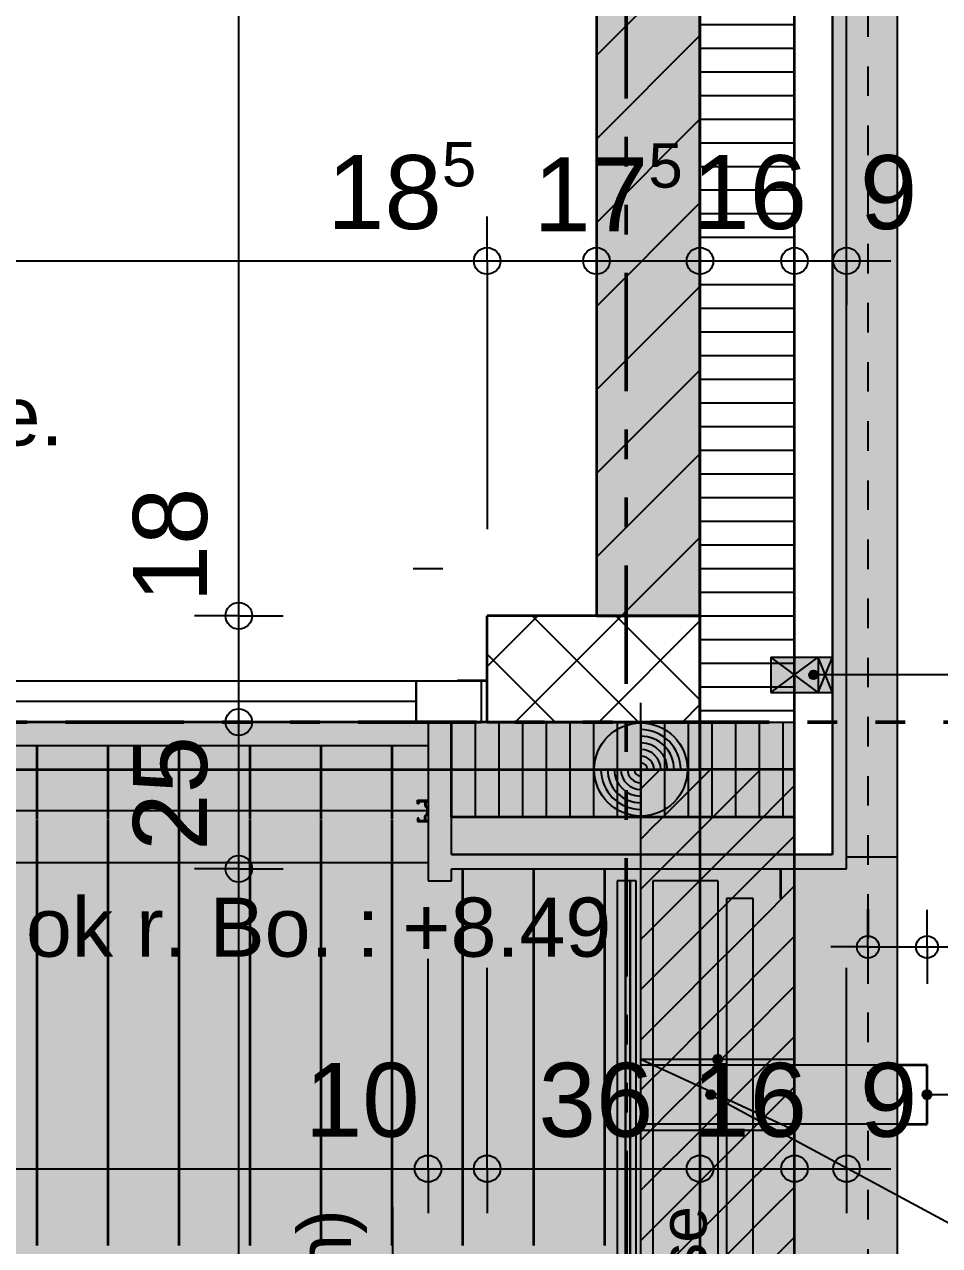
# Model space of a CAD drawing. Header units: centimetres. Extents: x 0.3 to 84.3, y 0.3 to 59.7.
# Drawn here: x 60.435 to 63.531, y 14.344 to 18.474 of the extents above; entities that cross this region are included whole.
import ezdxf

# ---------------------------------------------------------------- set-up
doc = ezdxf.new("R2010")
doc.units = ezdxf.units.CM
for name, pattern in [('AUSGEZOGEN', [0]), ('KURZGESTRICHELT', [0.25, 0.15, -0.1]), ('LINIE_17', [0.05, 0, -0.05]), ('LINIE_23', [0.79, 0.4, -0.13, 0, -0.13, 0, -0.13]), ('PHANTOM', [63.5, 31.75, -6.35, 6.35, -6.35, 6.35, -6.35]), ('PUNKT', [6.35, 0, -6.35]), ('RAND', [44.45, 12.7, -6.35, 12.7, -6.35, 0, -6.35]), ('VERDECKT', [9.525, 6.35, -3.175])]:
    doc.linetypes.add(name, pattern=pattern)
for name, color, linetype, lineweight in [('Allgemein', 7, 'AUSGEZOGEN', 35), ('Ausbau Raeume', 7, 'AUSGEZOGEN', 35), ('Aussparungszeichen', 7, 'AUSGEZOGEN', 50), ('Bauachsen grob', 7, 'RAND', 25), ('Beton Ansicht', 7, 'AUSGEZOGEN', 25), ('Beton verdeckt vorne', 7, 'KURZGESTRICHELT', 25), ('Bodenplatte', 7, 'AUSGEZOGEN', 35), ('Daemmung', 7, 'AUSGEZOGEN', 35), ('Decke', 7, 'AUSGEZOGEN', 35), ('Deckendaemmung', 7, 'AUSGEZOGEN', 25), ('Detailmasse', 7, 'AUSGEZOGEN', 25), ('Dichtung', 240, 'AUSGEZOGEN', 25), ('Entwaesserungsb._ Retentionb', 251, 'AUSGEZOGEN', 50), ('Fenster', 7, 'AUSGEZOGEN', 35), ('Fenster Spezialwand', 7, 'AUSGEZOGEN', 35), ('Fuellflaeche tragende Wände MW', 7, 'AUSGEZOGEN', 25), ('Holz Fassadenverkleidung', 7, 'AUSGEZOGEN', 35), ('Holz Unterkonstruktion', 7, 'AUSGEZOGEN', 50), ('Holzgelaender', 7, 'AUSGEZOGEN', 50), ('Konstruktion oben', 7, 'VERDECKT', 25), ('Rolladen', 7, 'AUSGEZOGEN', 25), ('Spengler', 7, 'AUSGEZOGEN', 35), ('Text Koten', 7, 'AUSGEZOGEN', 50), ('Text Werkplan Ausfuehrung', 7, 'AUSGEZOGEN', 50), ('Unterkonstruktion', 7, 'AUSGEZOGEN', 35), ('Vorhangbrett', 7, 'AUSGEZOGEN', 25), ('Wand Beton bewehrt', 7, 'AUSGEZOGEN', 35), ('Wand Mauerwerk tragend', 7, 'AUSGEZOGEN', 35), ('Werkplan- Ausfuehrungsmasse', 7, 'AUSGEZOGEN', 25)]:
    doc.layers.add(name, color=color, linetype=linetype, lineweight=lineweight)
doc.styles.add('ARIAL', font='ARIAL.TTF')

msp = doc.modelspace()

# ---------------------------------------------------------------- hatches: boundary and pattern name
at = {"layer": 'Allgemein', "linetype": 'AUSGEZOGEN', "lineweight": 25}
h = msp.add_hatch(color=32, dxfattribs=at)
h.paths.add_polyline_path([(63.168, 27.434), (63.168, 15.666), (63.216, 15.666), (63.216, 27.434)])
h.paths.add_polyline_path([(63.168, 42.154), (63.168, 38.894), (63.216, 38.894), (63.216, 42.154)])
h.paths.add_polyline_path([(63.168, 36.334), (63.168, 29.994), (63.216, 29.994), (63.216, 36.334)])
h.paths.add_polyline_path([(63.168, 47.612), (63.168, 44.714), (63.216, 44.714), (63.216, 47.612)])
msp.add_hatch(color=32, dxfattribs=at).paths.add_polyline_path([(61.88, 15.794), (61.88, 16.114), (61.8, 16.114), (61.8, 15.794), (61.8, 15.714), (61.8, 15.666), (61.8, 15.618), (61.8, 15.578), (61.88, 15.578), (61.88, 15.618), (61.88, 15.666), (61.88, 15.714)])
h = msp.add_hatch(color=32, dxfattribs=at)
h.paths.add_polyline_path([(49.56, 15.666), (47.38, 15.666), (47.38, 15.618), (49.56, 15.618)])
h.paths.add_polyline_path([(63.216, 15.618), (63.216, 15.666), (61.88, 15.666), (61.88, 15.618)])
h.paths.add_polyline_path([(56.92, 15.666), (55.85, 15.666), (55.85, 15.618), (56.92, 15.618)])
at = {"layer": 'Aussparungszeichen', "linetype": 'AUSGEZOGEN', "lineweight": 25, "true_color": 0xc7c7c7}
msp.add_hatch(color=9, dxfattribs=at).paths.add_polyline_path([(62.52, 14.974), (62.52, 14.734), (63.04, 14.734), (63.04, 14.974)])
at = {"layer": 'Bodenplatte', "linetype": 'AUSGEZOGEN', "lineweight": 25, "true_color": 0xe0ffe0}
msp.add_hatch(color=254, dxfattribs=at).paths.add_polyline_path([(31.66, 16.114), (31.66, 15.954), (62.72, 15.954), (62.72, 16.114)])
at = {"layer": 'Deckendaemmung', "linetype": 'AUSGEZOGEN', "lineweight": 25, "true_color": 0xfffddf}
msp.add_hatch(color=7, dxfattribs=at).paths.add_polyline_path([(63.04, 16.114), (47.44, 16.114), (47.44, 11.404), (49.54, 11.404), (49.54, 11.092), (55.87, 11.092), (55.87, 11.404), (56.9, 11.404), (56.9, 11.092), (63.04, 11.092)])
at = {"layer": 'Fenster Spezialwand', "linetype": 'AUSGEZOGEN', "lineweight": 25, "true_color": 0x8cffff}
msp.add_hatch(color=131, dxfattribs=at).paths.add_polyline_path([(62.468, 15.578), (62.468, 11.616), (62.484, 11.616), (62.484, 15.578)])
at = {"layer": 'Fuellflaeche tragende Wände MW', "linetype": 'AUSGEZOGEN', "lineweight": 25}
msp.add_hatch(color=254, dxfattribs=at).paths.add_polyline_path([(62.37, 16.474), (62.72, 16.474), (62.72, 27.314), (62.37, 27.314)])
at = {"layer": 'Holz Unterkonstruktion', "linetype": 'AUSGEZOGEN', "lineweight": 25}
for points in [[(62.96, 16.214), (62.96, 16.334), (63.12, 16.334), (63.12, 16.214)], [(63.12, 16.214), (63.12, 16.334), (63.168, 16.334), (63.168, 16.214)]]:
    msp.add_hatch(color=32, dxfattribs=at).paths.add_polyline_path(points, flags=16)
at = {"layer": 'Holzgelaender', "linetype": 'AUSGEZOGEN', "lineweight": 25, "true_color": 0xe3e3e3}
msp.add_hatch(color=254, dxfattribs=at).paths.add_polyline_path([(62.9, 15.518), (62.9, 11.184), (57.1, 11.184), (57.1, 11.274), (62.81, 11.274), (62.81, 15.518)], flags=16)
at = {"layer": 'Rolladen', "linetype": 'AUSGEZOGEN', "lineweight": 25, "true_color": 0xf2edfc}
msp.add_hatch(color=7, dxfattribs=at).paths.add_polyline_path([(62.78, 15.578), (62.78, 11.564), (62.56, 11.564), (62.56, 15.578)], flags=16)
at = {"layer": 'Spengler', "linetype": 'AUSGEZOGEN', "lineweight": 25, "true_color": 0xfafafa}
for points in [[(63.388, 15.658), (63.388, 27.434), (63.216, 27.434), (63.216, 15.658)], [(57, 11.044), (57, 10.696), (63.388, 10.696), (63.388, 15.658), (63.216, 15.658), (63.216, 15.618), (63.04, 15.618), (63.04, 11.044)]]:
    msp.add_hatch(color=7, dxfattribs=at).paths.add_polyline_path(points)
at = {"layer": 'Text Werkplan Ausfuehrung', "linetype": 'AUSGEZOGEN', "lineweight": 25}
for color, points in [(7, [(63.0911, 16.2665), (63.0911, 16.2815), (63.089, 16.274)]), (7, [(63.0965, 16.2611), (63.0965, 16.2869), (63.0911, 16.2815)]), (7, [(63.0965, 16.2611), (63.0911, 16.2815), (63.0911, 16.2665)]), (7, [(63.104, 16.259), (63.104, 16.289), (63.0965, 16.2869)]), (7, [(63.104, 16.259), (63.0965, 16.2869), (63.0965, 16.2611)]), (7, [(63.1115, 16.2611), (63.1115, 16.2869), (63.104, 16.289)]), (7, [(63.1115, 16.2611), (63.104, 16.289), (63.104, 16.259)]), (7, [(63.1169, 16.2665), (63.1169, 16.2815), (63.1115, 16.2869)]), (7, [(63.1169, 16.2665), (63.1115, 16.2869), (63.1115, 16.2611)]), (7, [(63.1169, 16.2815), (63.1169, 16.2665), (63.119, 16.274)]), (8, [(62.7929, 14.9815), (62.7671, 14.9815), (62.765, 14.974)]), (8, [(62.7929, 14.9815), (62.765, 14.974), (62.795, 14.974)]), (8, [(62.7929, 14.9815), (62.7671, 14.9815), (62.765, 14.974)]), (8, [(62.7929, 14.9815), (62.765, 14.974), (62.795, 14.974)]), (8, [(62.7929, 14.9815), (62.7671, 14.9815), (62.765, 14.974)]), (8, [(62.7929, 14.9815), (62.765, 14.974), (62.795, 14.974)]), (8, [(62.795, 14.974), (62.765, 14.974), (62.7671, 14.9665)]), (8, [(62.795, 14.974), (62.765, 14.974), (62.7671, 14.9665)]), (8, [(62.795, 14.974), (62.765, 14.974), (62.7671, 14.9665)]), (8, [(62.7875, 14.9869), (62.7725, 14.9869), (62.7671, 14.9815)]), (8, [(62.7875, 14.9869), (62.7671, 14.9815), (62.7929, 14.9815)]), (8, [(62.7875, 14.9869), (62.7725, 14.9869), (62.7671, 14.9815)]), (8, [(62.7875, 14.9869), (62.7671, 14.9815), (62.7929, 14.9815)]), (8, [(62.7875, 14.9869), (62.7725, 14.9869), (62.7671, 14.9815)]), (8, [(62.7875, 14.9869), (62.7671, 14.9815), (62.7929, 14.9815)]), (8, [(62.795, 14.974), (62.7671, 14.9665), (62.7929, 14.9665)]), (8, [(62.795, 14.974), (62.7671, 14.9665), (62.7929, 14.9665)]), (8, [(62.795, 14.974), (62.7671, 14.9665), (62.7929, 14.9665)]), (8, [(62.7929, 14.9665), (62.7671, 14.9665), (62.7725, 14.9611)]), (8, [(62.7929, 14.9665), (62.7671, 14.9665), (62.7725, 14.9611)]), (8, [(62.7929, 14.9665), (62.7671, 14.9665), (62.7725, 14.9611)]), (8, [(62.7725, 14.9869), (62.7875, 14.9869), (62.78, 14.989)]), (8, [(62.7725, 14.9869), (62.7875, 14.9869), (62.78, 14.989)]), (8, [(62.7725, 14.9869), (62.7875, 14.9869), (62.78, 14.989)]), (8, [(62.7929, 14.9665), (62.7725, 14.9611), (62.7875, 14.9611)]), (8, [(62.7929, 14.9665), (62.7725, 14.9611), (62.7875, 14.9611)]), (8, [(62.7929, 14.9665), (62.7725, 14.9611), (62.7875, 14.9611)]), (8, [(62.7875, 14.9611), (62.7725, 14.9611), (62.78, 14.959)]), (8, [(62.7875, 14.9611), (62.7725, 14.9611), (62.78, 14.959)]), (8, [(62.7875, 14.9611), (62.7725, 14.9611), (62.78, 14.959)]), (8, [(62.7489, 14.8408), (62.7555, 14.8689), (62.7433, 14.8462)]), (8, [(62.7433, 14.8462), (62.7555, 14.8689), (62.7482, 14.8667)]), (8, [(62.7489, 14.8408), (62.7631, 14.8672), (62.7555, 14.8689)]), (240, [(63.488, 14.839), (63.488, 14.869), (63.4805, 14.8669)]), (240, [(63.4955, 14.8411), (63.4955, 14.8669), (63.488, 14.869)]), (240, [(63.4955, 14.8411), (63.488, 14.869), (63.488, 14.839)]), (8, [(62.7433, 14.8462), (62.7482, 14.8667), (62.7411, 14.8535)]), (8, [(62.7411, 14.8535), (62.7482, 14.8667), (62.7428, 14.8611)]), (8, [(62.7565, 14.8391), (62.7631, 14.8672), (62.7489, 14.8408)]), (8, [(62.7565, 14.8391), (62.7687, 14.8618), (62.7631, 14.8672)]), (8, [(62.7638, 14.8413), (62.7687, 14.8618), (62.7565, 14.8391)]), (8, [(62.7638, 14.8413), (62.7709, 14.8545), (62.7687, 14.8618)]), (8, [(62.7709, 14.8545), (62.7638, 14.8413), (62.7692, 14.8469)]), (240, [(63.4751, 14.8465), (63.4751, 14.8615), (63.473, 14.854)]), (240, [(63.4805, 14.8411), (63.4805, 14.8669), (63.4751, 14.8615)]), (240, [(63.4805, 14.8411), (63.4751, 14.8615), (63.4751, 14.8465)]), (240, [(63.488, 14.839), (63.4805, 14.8669), (63.4805, 14.8411)]), (240, [(63.5009, 14.8465), (63.5009, 14.8615), (63.4955, 14.8669)]), (240, [(63.5009, 14.8465), (63.4955, 14.8669), (63.4955, 14.8411)]), (240, [(63.5009, 14.8615), (63.5009, 14.8465), (63.503, 14.854)])]:
    msp.add_hatch(color=color, dxfattribs=at).paths.add_polyline_path(points)

# ---------------------------------------------------------------- linework, layer by layer
at = {"layer": 'Allgemein', "color": 7, "linetype": 'AUSGEZOGEN', "lineweight": 25}
for p, q in [((63.168, 27.434), (63.168, 15.714)), ((63.216, 15.666), (63.216, 27.434)), ((61.88, 16.114), (61.8, 16.114)), ((61.8, 16.114), (61.8, 15.794)), ((61.88, 15.794), (61.88, 16.114)), ((61.8, 15.794), (61.8, 15.714)), ((61.88, 15.714), (61.88, 15.794)), ((61.8, 15.714), (61.8, 15.666)), ((61.88, 15.666), (61.88, 15.714)), ((63.168, 15.714), (63.168, 15.666)), ((61.8, 15.666), (61.8, 15.618)), ((63.168, 15.666), (61.88, 15.666)), ((63.216, 15.618), (63.216, 15.666)), ((61.8, 15.618), (61.8, 15.578)), ((61.88, 15.578), (61.88, 15.618)), ((61.88, 15.618), (62.52, 15.618)), ((62.52, 15.618), (63.216, 15.618)), ((61.8, 15.578), (61.88, 15.578))]:
    msp.add_line(p, q, dxfattribs=at)
at = {"layer": 'Ausbau Raeume', "color": 254, "linetype": 'AUSGEZOGEN', "lineweight": 35}
for p, q in [((60.4782, 15.7846), (60.4782, 16.034)), ((60.7182, 15.7846), (60.7182, 16.034)), ((60.9582, 15.7846), (60.9582, 16.034)), ((61.1982, 15.7846), (61.1982, 16.034)), ((61.4382, 15.7846), (61.4382, 16.034)), ((61.6782, 15.7846), (61.6782, 16.034)), ((60.4782, 15.0646), (60.4782, 15.7832)), ((60.7182, 15.0646), (60.7182, 15.7832)), ((60.9582, 15.0646), (60.9582, 15.7832)), ((61.1982, 15.0646), (61.1982, 15.7832)), ((61.4382, 15.0646), (61.4382, 15.7832)), ((61.6782, 15.0646), (61.6782, 15.7832)), ((61.9182, 15.0646), (61.9182, 15.618)), ((62.1582, 15.0646), (62.1582, 15.618)), ((62.3982, 15.0646), (62.3982, 15.618)), ((60.4782, 14.3446), (60.4782, 15.0632)), ((60.7182, 14.3446), (60.7182, 15.0632)), ((60.9582, 14.3446), (60.9582, 15.0632)), ((61.1982, 14.3446), (61.1982, 15.0632)), ((61.4382, 14.3446), (61.4382, 15.0632)), ((61.6782, 14.3446), (61.6782, 15.0632)), ((61.9182, 14.3446), (61.9182, 15.0632)), ((62.1582, 14.3446), (62.1582, 15.0632)), ((62.3982, 14.3446), (62.3982, 15.0632))]:
    msp.add_line(p, q, dxfattribs=at)
at = {"layer": 'Aussparungszeichen', "color": 8, "linetype": 'VERDECKT', "lineweight": 25}
for p, q in [((62.52, 14.974), (63.04, 14.974)), ((62.52, 14.974), (63.04, 14.734)), ((62.52, 14.734), (63.04, 14.734))]:
    msp.add_line(p, q, dxfattribs=at)
at = {"layer": 'Bauachsen grob', "color": 32, "linetype": 'LINIE_23', "lineweight": 50, "true_color": 0xc36e14}
for p, q in [((62.47, 1.394), (62.47, 57.974)), ((21.964, 16.114), (72.416, 16.114))]:
    msp.add_line(p, q, dxfattribs=at)
at = {"layer": 'Beton Ansicht', "color": 7, "linetype": 'AUSGEZOGEN', "lineweight": 25}
msp.add_line((62.52, 11.564), (62.52, 15.618), dxfattribs=at)
at = {"layer": 'Beton verdeckt vorne', "color": 7, "linetype": 'VERDECKT', "lineweight": 25}
for p, q in [((62.52, 15.618), (62.52, 15.954)), ((62.72, 15.954), (63.04, 15.954)), ((63.04, 11.044), (63.04, 15.954))]:
    msp.add_line(p, q, dxfattribs=at)
at = {"layer": 'Bodenplatte', "color": 92, "linetype": 'VERDECKT', "lineweight": 35, "true_color": 0x00c600}
for p, q in [((62.72, 16.114), (31.66, 16.114)), ((62.72, 15.954), (62.72, 16.114)), ((31.66, 15.954), (62.72, 15.954)), ((63.04, 15.954), (62.72, 15.954)), ((63.04, 11.044), (63.04, 15.954))]:
    msp.add_line(p, q, dxfattribs=at)
at = {"layer": 'Daemmung', "color": 7, "linetype": 'AUSGEZOGEN', "lineweight": 35}
for p, q in [((63.04, 16.114), (63.04, 27.434)), ((62.72, 27.314), (62.72, 16.474)), ((62.72, 16.474), (62.72, 16.114)), ((61.88, 15.794), (61.88, 16.114)), ((62, 16.114), (61.88, 16.114)), ((62.72, 16.114), (62, 16.114)), ((63.04, 15.794), (63.04, 16.114)), ((61.88, 15.794), (63.04, 15.794))]:
    msp.add_line(p, q, dxfattribs=at)
at = {"layer": 'Daemmung', "color": 7, "linetype": 'AUSGEZOGEN', "lineweight": 25}
for p, q in [((62.72, 18.474), (63.04, 18.474)), ((62.72, 18.474), (63.04, 18.474)), ((62.72, 18.394), (63.04, 18.394)), ((62.72, 18.314), (63.04, 18.314)), ((62.72, 18.234), (63.04, 18.234)), ((62.72, 18.154), (63.04, 18.154)), ((62.72, 18.154), (63.04, 18.154)), ((62.72, 18.074), (63.04, 18.074)), ((62.72, 17.994), (63.04, 17.994)), ((62.72, 17.914), (63.04, 17.914)), ((62.72, 17.834), (63.04, 17.834)), ((62.72, 17.834), (63.04, 17.834)), ((62.72, 17.754), (63.04, 17.754)), ((62.72, 17.674), (63.04, 17.674)), ((62.72, 17.594), (63.04, 17.594)), ((62.72, 17.514), (63.04, 17.514)), ((62.72, 17.514), (63.04, 17.514)), ((62.72, 17.434), (63.04, 17.434)), ((62.72, 17.354), (63.04, 17.354)), ((62.72, 17.274), (63.04, 17.274)), ((62.72, 17.194), (63.04, 17.194)), ((62.72, 17.194), (63.04, 17.194)), ((62.72, 17.114), (63.04, 17.114)), ((62.72, 17.034), (63.04, 17.034)), ((62.72, 16.954), (63.04, 16.954)), ((62.72, 16.874), (63.04, 16.874)), ((62.72, 16.874), (63.04, 16.874)), ((62.72, 16.794), (63.04, 16.794)), ((62.72, 16.714), (63.04, 16.714)), ((62.72, 16.634), (63.04, 16.634)), ((62.72, 16.554), (63.04, 16.554)), ((62.72, 16.554), (63.04, 16.554)), ((62.72, 16.474), (63.04, 16.474)), ((62.72, 16.394), (63.04, 16.394)), ((62.72, 16.314), (63.04, 16.314)), ((62.72, 16.234), (63.04, 16.234)), ((62.72, 16.234), (63.04, 16.234)), ((62.72, 16.154), (63.04, 16.154)), ((61.88, 16.114), (61.88, 15.794)), ((61.96, 16.114), (61.96, 15.794)), ((62.04, 16.114), (62.04, 15.794)), ((62.04, 16.114), (62.04, 15.794)), ((62.12, 16.114), (62.12, 15.794)), ((62.2, 16.114), (62.2, 15.794)), ((62.28, 16.114), (62.28, 15.794)), ((62.36, 16.114), (62.36, 15.794)), ((62.36, 16.114), (62.36, 15.794)), ((62.44, 16.114), (62.44, 15.794)), ((62.52, 16.114), (62.52, 15.794)), ((62.6, 16.114), (62.6, 15.794)), ((62.68, 16.114), (62.68, 15.794)), ((62.68, 16.114), (62.68, 15.794)), ((62.76, 16.114), (62.76, 15.794)), ((62.84, 16.114), (62.84, 15.794)), ((62.92, 16.114), (62.92, 15.794)), ((63, 16.114), (63, 15.794)), ((63, 16.114), (63, 15.794))]:
    msp.add_line(p, q, dxfattribs=at)
at = {"layer": 'Decke', "color": 92, "linetype": 'RAND', "lineweight": 35, "true_color": 0x00c600}
msp.add_line((62.72, 16.114), (62.72, 11.044), dxfattribs=at)
at = {"layer": 'Deckendaemmung', "color": 52, "linetype": 'PHANTOM', "lineweight": 25, "true_color": 0xc6c600}
for p, q in [((62.72, 16.114), (63.04, 16.114)), ((63.04, 16.114), (63.04, 15.954)), ((63.04, 11.092), (63.04, 15.954))]:
    msp.add_line(p, q, dxfattribs=at)
at = {"layer": 'Detailmasse', "color": 240, "linetype": 'AUSGEZOGEN', "lineweight": 25}
for p, q in [((63.288, 15.354), (63.288, 15.479)), ((63.488, 15.354), (63.488, 15.479)), ((63.288, 15.354), (63.163, 15.354)), ((63.288, 15.354), (63.288, 15.229)), ((63.288, 15.354), (63.288, 15.354)), ((63.288, 15.354), (63.488, 15.354)), ((63.488, 15.354), (63.488, 15.229)), ((63.488, 15.354), (63.488, 15.354)), ((63.488, 15.354), (63.613, 15.354))]:
    msp.add_line(p, q, dxfattribs=at)
for centre in [(63.288, 15.354), (63.488, 15.354)]:
    msp.add_circle(centre, 0.0375, dxfattribs=at)
at = {"layer": 'Dichtung', "color": 21, "linetype": 'AUSGEZOGEN', "lineweight": 25, "true_color": 0xffa8a8}
for p, q in [((62.52, 15.8886), (62.5854, 15.954)), ((62.5724, 15.7713), (62.7551, 15.954)), ((62.8694, 15.8986), (62.9248, 15.954)), ((62.6572, 15.6865), (62.8689, 15.8982)), ((62.9542, 15.8137), (63.04, 15.8995)), ((62.7421, 15.6016), (62.9538, 15.8133)), ((62.52, 15.7189), (62.572, 15.7709)), ((62.8269, 15.5167), (63.0386, 15.7285)), ((63.0391, 15.7289), (63.04, 15.7298)), ((62.52, 15.5492), (62.6568, 15.686)), ((62.53, 15.3895), (62.7417, 15.6012)), ((62.9118, 15.4319), (63.04, 15.5601)), ((62.6148, 15.3046), (62.8265, 15.5163)), ((62.6997, 15.2198), (62.9114, 15.4315)), ((62.52, 15.3795), (62.5295, 15.389)), ((62.9966, 15.347), (63.04, 15.3904)), ((62.7845, 15.1349), (62.9962, 15.3466)), ((62.52, 15.2098), (62.6144, 15.3042)), ((62.52, 15.0401), (62.6992, 15.2193)), ((62.8694, 15.0501), (63.04, 15.2207)), ((62.5724, 14.9228), (62.7841, 15.1345)), ((62.6572, 14.8379), (62.8689, 15.0496)), ((62.9542, 14.9652), (63.04, 15.051)), ((62.7421, 14.7531), (62.9538, 14.9648)), ((62.52, 14.8704), (62.572, 14.9224)), ((62.8269, 14.6682), (63.0386, 14.8799)), ((63.0391, 14.8804), (63.04, 14.8813)), ((62.52, 14.7007), (62.6568, 14.8375)), ((62.53, 14.5409), (62.7417, 14.7526)), ((62.9118, 14.5834), (63.04, 14.7116)), ((62.6148, 14.4561), (62.8265, 14.6678)), ((62.6997, 14.3712), (62.9114, 14.5829)), ((62.52, 14.531), (62.5295, 14.5405)), ((62.9966, 14.4985), (63.04, 14.5419)), ((62.7845, 14.2864), (62.9962, 14.4981)), ((62.52, 14.3613), (62.6144, 14.4557)), ((62.52, 14.1916), (62.6992, 14.3708)), ((62.8694, 14.2015), (63.04, 14.3722))]:
    msp.add_line(p, q, dxfattribs=at)
at = {"layer": 'Entwaesserungsb._ Retentionb', "color": 7, "linetype": 'AUSGEZOGEN', "lineweight": 25}
msp.add_line((61.68, 14.4752), (61.68, 12.2262), dxfattribs=at)
at = {"layer": 'Fenster', "color": 7, "linetype": 'AUSGEZOGEN', "lineweight": 25}
for p, q in [((61.76, 16.184), (59.401, 16.184)), ((61.8, 16.034), (57, 16.034))]:
    msp.add_line(p, q, dxfattribs=at)
for points in [[(61.76, 16.114), (57.04, 16.114), (57.04, 16.254), (61.76, 16.254), (61.76, 16.114)], [(61.98, 16.114), (61.76, 16.114), (61.76, 16.254), (61.98, 16.254), (61.98, 16.114)]]:
    msp.add_lwpolyline(points, dxfattribs=at)
at = {"layer": 'Fenster Spezialwand', "color": 7, "linetype": 'AUSGEZOGEN', "lineweight": 25}
for p, q in [((62.44, 15.578), (62.44, 11.644)), ((62.468, 15.578), (62.44, 15.578)), ((62.468, 11.644), (62.468, 15.578)), ((62.468, 15.578), (62.468, 11.644)), ((62.484, 15.578), (62.468, 15.578)), ((62.484, 11.616), (62.484, 15.578)), ((62.484, 15.578), (62.484, 11.616)), ((62.504, 15.578), (62.484, 15.578)), ((62.504, 11.6), (62.504, 15.578))]:
    msp.add_line(p, q, dxfattribs=at)
at = {"layer": 'Holz Fassadenverkleidung', "color": 7, "linetype": 'LINIE_17', "lineweight": 25}
msp.add_line((63.288, 47.732), (63.288, 10.796), dxfattribs=at)
at = {"layer": 'Holz Unterkonstruktion', "color": 7, "linetype": 'AUSGEZOGEN', "lineweight": 25}
for p, q in [((62.96, 16.334), (62.96, 16.214)), ((62.96, 16.334), (63.12, 16.334)), ((63.12, 16.214), (62.96, 16.334)), ((62.96, 16.214), (63.12, 16.334)), ((63.12, 16.334), (63.12, 16.214)), ((63.12, 16.334), (63.12, 16.214)), ((63.12, 16.334), (63.168, 16.334)), ((63.168, 16.214), (63.12, 16.334)), ((63.12, 16.214), (63.168, 16.334)), ((63.168, 16.334), (63.168, 16.214)), ((62.96, 16.214), (63.12, 16.214)), ((63.12, 16.214), (63.168, 16.214))]:
    msp.add_line(p, q, dxfattribs=at)
at = {"layer": 'Holzgelaender', "color": 7, "linetype": 'AUSGEZOGEN', "lineweight": 25}
for p, q in [((62.9, 15.518), (62.81, 15.518)), ((62.81, 15.518), (62.81, 11.274)), ((62.9, 11.184), (62.9, 15.518))]:
    msp.add_line(p, q, dxfattribs=at)
at = {"layer": 'Konstruktion oben', "color": 7, "linetype": 'PUNKT', "lineweight": 35}
for p, q in [((63.288, 47.732), (63.288, 10.796)), ((62.992, 15.618), (62.992, 11.092))]:
    msp.add_line(p, q, dxfattribs=at)
at = {"layer": 'Rolladen', "color": 7, "linetype": 'AUSGEZOGEN', "lineweight": 25}
for p, q in [((61.765, 15.838), (61.765, 15.85)), ((61.765, 15.85), (61.799, 15.85)), ((61.769, 15.838), (61.765, 15.838)), ((61.769, 15.846), (61.789, 15.846)), ((61.769, 15.846), (61.769, 15.838)), ((61.789, 15.846), (61.789, 15.8303)), ((61.789, 15.8303), (61.796, 15.8233)), ((61.793, 15.846), (61.799, 15.846)), ((61.793, 15.846), (61.793, 15.832)), ((61.793, 15.832), (61.8, 15.825)), ((61.796, 15.8233), (61.796, 15.8047)), ((61.799, 15.846), (61.799, 15.85)), ((61.8, 15.803), (61.8, 15.825)), ((61.8, 15.809), (61.8, 15.819)), ((61.765, 15.79), (61.765, 15.778)), ((61.769, 15.79), (61.765, 15.79)), ((61.765, 15.778), (61.799, 15.778)), ((61.769, 15.782), (61.769, 15.79)), ((61.769, 15.782), (61.789, 15.782)), ((61.789, 15.7977), (61.796, 15.8047)), ((61.789, 15.782), (61.789, 15.7977)), ((61.793, 15.796), (61.8, 15.803)), ((61.793, 15.782), (61.793, 15.796)), ((61.793, 15.782), (61.799, 15.782)), ((61.799, 15.778), (61.799, 15.782)), ((61.8, 15.808), (61.8, 15.809))]:
    msp.add_line(p, q, dxfattribs=at)
at = {"layer": 'Rolladen', "color": 7, "linetype": 'PHANTOM', "lineweight": 25}
for p, q in [((61.8, 15.814), (57, 15.814)), ((61.8, 15.638), (57, 15.638))]:
    msp.add_line(p, q, dxfattribs=at)
at = {"layer": 'Rolladen', "color": 202, "linetype": 'PHANTOM', "lineweight": 25}
for p, q in [((62.78, 15.578), (62.56, 15.578)), ((62.56, 15.578), (62.56, 11.564)), ((62.78, 15.578), (62.78, 11.564))]:
    msp.add_line(p, q, dxfattribs=at)
at = {"layer": 'Spengler', "color": 7, "linetype": 'AUSGEZOGEN', "lineweight": 25}
for p, q in [((63.388, 15.658), (63.388, 27.434)), ((63.388, 15.658), (63.216, 15.658)), ((63.388, 10.696), (63.388, 15.658)), ((63.04, 11.044), (63.04, 15.618))]:
    msp.add_line(p, q, dxfattribs=at)
at = {"layer": 'Spengler', "color": 240, "linetype": 'VERDECKT', "lineweight": 25}
for p, q in [((63.388, 14.954), (62.52, 14.954)), ((63.388, 14.754), (62.52, 14.754))]:
    msp.add_line(p, q, dxfattribs=at)
at = {"layer": 'Spengler', "color": 240, "linetype": 'AUSGEZOGEN', "lineweight": 35}
for p, q in [((63.488, 14.954), (63.388, 14.954)), ((63.488, 14.754), (63.488, 14.954)), ((63.388, 14.754), (63.488, 14.754))]:
    msp.add_line(p, q, dxfattribs=at)
at = {"layer": 'Text Koten', "color": 240, "linetype": 'AUSGEZOGEN', "lineweight": 25}
for p, q in [((62.52, 15.729), (62.52, 16.179)), ((62.52, 15.7965), (62.52, 16.1115)), ((62.295, 15.954), (62.745, 15.954)), ((62.3627, 15.954), (62.6775, 15.954))]:
    msp.add_line(p, q, dxfattribs=at)
msp.add_circle((62.52, 15.954), 0.1575, dxfattribs=at)
for radius, start, end in [(0.135, 0, 90), (0.1125, 0, 90), (0.09, 0, 90), (0.0675, 0, 90), (0.045, 0, 90), (0.135, 180, 270), (0.1125, 180, 270), (0.09, 180, 270), (0.0675, 180, 270), (0.045, 180, 270), (0.0225, 180, 270), (0.0225, 0, 90)]:
    msp.add_arc((62.52, 15.954), radius, start, end, dxfattribs=at)
at = {"layer": 'Text Werkplan Ausfuehrung', "color": 7, "linetype": 'AUSGEZOGEN', "lineweight": 25}
for p, q in [((63.089, 16.274), (63.089, 16.274)), ((63.104, 16.289), (63.104, 16.289)), ((64.2393, 16.274), (63.104, 16.274)), ((63.119, 16.274), (63.119, 16.274)), ((63.104, 16.259), (63.104, 16.259))]:
    msp.add_line(p, q, dxfattribs=at)
at = {"layer": 'Text Werkplan Ausfuehrung', "color": 8, "linetype": 'AUSGEZOGEN', "lineweight": 25, "true_color": 0x737373}
for p, q in [((62.78, 15.074), (62.78, 14.974)), ((62.78, 15.074), (62.78, 14.974)), ((62.78, 15.074), (62.78, 14.974)), ((62.765, 14.974), (62.765, 14.974)), ((62.765, 14.974), (62.765, 14.974)), ((62.765, 14.974), (62.765, 14.974)), ((62.78, 14.989), (62.78, 14.989)), ((62.78, 14.989), (62.78, 14.989)), ((62.78, 14.989), (62.78, 14.989)), ((62.78, 14.959), (62.78, 14.959)), ((62.78, 14.959), (62.78, 14.959)), ((62.78, 14.959), (62.78, 14.959)), ((62.795, 14.974), (62.795, 14.974)), ((62.795, 14.974), (62.795, 14.974)), ((62.795, 14.974), (62.795, 14.974)), ((62.7428, 14.8611), (62.7428, 14.8611)), ((62.7489, 14.8408), (62.7489, 14.8408)), ((63.5945, 14.4011), (62.756, 14.854)), ((62.7631, 14.8672), (62.7631, 14.8672)), ((62.7692, 14.8469), (62.7692, 14.8469))]:
    msp.add_line(p, q, dxfattribs=at)
at = {"layer": 'Text Werkplan Ausfuehrung', "color": 240, "linetype": 'AUSGEZOGEN', "lineweight": 25}
for p, q in [((63.488, 14.869), (63.488, 14.869)), ((63.473, 14.854), (63.473, 14.854)), ((63.8296, 14.854), (63.488, 14.854)), ((63.488, 14.839), (63.488, 14.839)), ((63.503, 14.854), (63.503, 14.854))]:
    msp.add_line(p, q, dxfattribs=at)
at = {"layer": 'Text Werkplan Ausfuehrung', "color": 7, "linetype": 'AUSGEZOGEN', "lineweight": 25}
msp.add_circle((63.104, 16.274), 0.015, dxfattribs=at)
at = {"layer": 'Text Werkplan Ausfuehrung', "color": 8, "linetype": 'AUSGEZOGEN', "lineweight": 25, "true_color": 0x737373}
for centre in [(62.78, 14.974), (62.78, 14.974), (62.78, 14.974), (62.756, 14.854)]:
    msp.add_circle(centre, 0.015, dxfattribs=at)
at = {"layer": 'Text Werkplan Ausfuehrung', "color": 240, "linetype": 'AUSGEZOGEN', "lineweight": 25}
msp.add_circle((63.488, 14.854), 0.015, dxfattribs=at)
at = {"layer": 'Unterkonstruktion', "color": 7, "linetype": 'AUSGEZOGEN', "lineweight": 25}
for p, q in [((63.04, 27.434), (63.04, 16.114)), ((63.168, 15.714), (63.168, 27.434)), ((63.04, 16.114), (63.04, 15.794)), ((61.88, 15.714), (61.88, 15.794)), ((63.04, 15.794), (61.88, 15.794)), ((61.88, 15.666), (61.88, 15.714)), ((63.168, 15.666), (63.168, 15.714)), ((61.88, 15.666), (63.168, 15.666))]:
    msp.add_line(p, q, dxfattribs=at)
at = {"layer": 'Vorhangbrett', "color": 191, "linetype": 'PUNKT', "lineweight": 25, "true_color": 0xbe96ea}
msp.add_line((48.85, 16.634), (62.37, 16.634), dxfattribs=at)
at = {"layer": 'Wand Beton bewehrt', "color": 7, "linetype": 'AUSGEZOGEN', "lineweight": 35}
for p, q in [((62, 16.254), (62, 16.474)), ((62.37, 16.474), (62, 16.474)), ((62.72, 16.474), (62.37, 16.474)), ((62.72, 16.114), (62.72, 16.474)), ((62, 16.114), (62, 16.254)), ((62, 16.114), (62.72, 16.114))]:
    msp.add_line(p, q, dxfattribs=at)
at = {"layer": 'Wand Beton bewehrt', "color": 7, "linetype": 'AUSGEZOGEN', "lineweight": 25}
for p, q in [((62.3777, 16.114), (62.72, 16.4563)), ((62.2297, 16.114), (62, 16.3437)), ((62.6605, 16.114), (62.72, 16.1735))]:
    msp.add_line(p, q, dxfattribs=at)
at = {"layer": 'Wand Beton bewehrt', "color": 180, "linetype": 'PUNKT', "lineweight": 35}
for p, q in [((62, 16.254), (56.8, 16.254)), ((62, 16.114), (62, 16.254)), ((57, 16.114), (61.8, 16.114)), ((61.8, 16.114), (61.88, 16.114)), ((61.88, 16.114), (62, 16.114))]:
    msp.add_line(p, q, dxfattribs=at)
at = {"layer": 'Wand Beton bewehrt', "color": 7, "linetype": 'AUSGEZOGEN', "lineweight": 25}
for points in [[(62, 16.302), (62.172, 16.474), (62.172, 16.474), (62.172, 16.474), (62.172, 16.474)], [(62.0948, 16.114), (62.4548, 16.474), (62.4548, 16.474), (62.4548, 16.474), (62.4548, 16.474)], [(62.5125, 16.114), (62.1525, 16.474), (62.1525, 16.474), (62.1525, 16.474), (62.1525, 16.474)], [(62.72, 16.1894), (62.4354, 16.474), (62.4354, 16.474), (62.4354, 16.474), (62.4354, 16.474)], [(62.72, 16.4722), (62.7182, 16.474), (62.7182, 16.474), (62.7182, 16.474), (62.7182, 16.474)]]:
    msp.add_lwpolyline(points, dxfattribs=at)
at = {"layer": 'Wand Mauerwerk tragend', "color": 7, "linetype": 'AUSGEZOGEN', "lineweight": 35}
for p, q in [((62.72, 16.474), (62.72, 27.314)), ((62.37, 25.054), (62.37, 16.474)), ((62.37, 16.474), (62.72, 16.474))]:
    msp.add_line(p, q, dxfattribs=at)
at = {"layer": 'Wand Mauerwerk tragend', "color": 7, "linetype": 'AUSGEZOGEN', "lineweight": 25}
for p, q in [((62.37, 18.3691), (62.72, 18.7191)), ((62.37, 18.0862), (62.72, 18.4362)), ((62.37, 17.8034), (62.72, 18.1534)), ((62.37, 17.5205), (62.72, 17.8705)), ((62.37, 17.2377), (62.72, 17.5877)), ((62.37, 16.9549), (62.72, 17.3049)), ((62.37, 16.672), (62.72, 17.022)), ((62.4548, 16.474), (62.72, 16.7392))]:
    msp.add_line(p, q, dxfattribs=at)
at = {"layer": 'Werkplan- Ausfuehrungsmasse', "color": 7, "linetype": 'AUSGEZOGEN', "lineweight": 25}
for p, q in [((62, 17.674), (62, 17.824)), ((62.37, 17.674), (62.37, 17.824)), ((62.72, 17.674), (62.72, 17.824)), ((63.04, 17.674), (63.04, 17.824)), ((63.216, 17.674), (63.216, 17.824)), ((56.8, 17.674), (62, 17.674)), ((62, 17.674), (62, 17.524)), ((62, 17.674), (62, 16.7669)), ((62, 17.674), (62.37, 17.674)), ((62.37, 17.674), (62.37, 17.524)), ((62.37, 17.674), (62.37, 17.674)), ((62.37, 17.674), (62.72, 17.674)), ((62.72, 17.674), (62.72, 17.524)), ((62.72, 17.674), (62.72, 17.674)), ((62.72, 17.674), (63.04, 17.674)), ((63.04, 17.674), (63.04, 17.524)), ((63.04, 17.674), (63.04, 17.674)), ((63.04, 17.674), (63.216, 17.674)), ((63.216, 17.674), (63.216, 17.524)), ((63.216, 17.674), (63.216, 17.674)), ((63.216, 17.674), (63.366, 17.674)), ((61.16, 16.474), (61.01, 16.474)), ((61.16, 16.474), (61.31, 16.474)), ((61.16, 16.474), (61.16, 16.474)), ((61.16, 16.114), (61.16, 16.474)), ((61.16, 16.114), (61.01, 16.114)), ((61.16, 16.114), (61.31, 16.114)), ((61.16, 16.114), (61.16, 16.114)), ((61.16, 15.618), (61.16, 16.114)), ((61.16, 15.618), (61.01, 15.618)), ((61.16, 15.618), (61.31, 15.618)), ((61.16, 15.618), (61.16, 15.618)), ((62.72, 15.001), (62.72, 15.2837)), ((63.04, 15.001), (63.04, 15.3172)), ((61.8, 14.604), (61.8, 14.754)), ((62, 14.604), (62, 14.754)), ((62.72, 14.604), (62.72, 14.754)), ((63.04, 14.604), (63.04, 14.754)), ((63.216, 14.604), (63.216, 14.754)), ((57, 14.604), (61.8, 14.604)), ((61.8, 14.604), (61.8, 14.454)), ((61.8, 14.604), (62, 14.604)), ((62, 14.604), (62, 14.454)), ((62, 14.604), (62.72, 14.604)), ((62.72, 14.604), (62.72, 14.454)), ((62.72, 14.604), (63.04, 14.604)), ((63.04, 14.604), (63.04, 14.454)), ((63.04, 14.604), (63.216, 14.604)), ((63.216, 14.604), (63.216, 14.454)), ((63.216, 14.604), (63.366, 14.604))]:
    msp.add_line(p, q, dxfattribs=at)
for points in [[(61.16, 16.474), (61.16, 16.8135), (61.16, 16.8135), (61.16, 25.054)], [(61.16, 11.564), (61.16, 13.7792), (61.16, 13.7792), (61.16, 15.5514), (61.16, 15.5514), (61.16, 15.618)], [(61.8, 14.604), (61.8, 14.6665), (61.8, 14.6665), (61.8, 14.6665), (61.8, 14.6665), (61.8, 14.6665), (61.8, 14.6665), (61.8, 15.314)], [(62, 14.604), (62, 14.6665), (62, 14.6665), (62, 14.6665), (62, 14.6665), (62, 14.6665), (62, 14.6665), (62, 15.2837)], [(63.216, 14.604), (63.216, 14.6665), (63.216, 14.6665), (63.216, 15.2837)], [(62.72, 14.604), (62.72, 14.6665), (62.72, 14.6665)], [(63.04, 14.604), (63.04, 14.6665), (63.04, 14.6665)]]:
    msp.add_lwpolyline(points, dxfattribs=at)
for centre in [(62, 17.674), (62.37, 17.674), (62.72, 17.674), (63.04, 17.674), (63.216, 17.674), (61.16, 16.474), (61.16, 16.114), (61.16, 15.618), (61.8, 14.604), (62, 14.604), (62.72, 14.604), (63.04, 14.604), (63.216, 14.604)]:
    msp.add_circle(centre, 0.045, dxfattribs=at)

# ---------------------------------------------------------------- texts
at = {"layer": 'Entwaesserungsb._ Retentionb', "color": 7, "linetype": 'AUSGEZOGEN', "lineweight": 35, "insert": (61.594, 12.4262), "char_height": 0.18, "width": 0.09, "attachment_point": 7, "rotation": 90, "style": 'ARIAL'}
msp.add_mtext('Gefälle\\~2.0%\\~(roh)', dxfattribs=at)
at = {"layer": 'Text Koten', "color": 7, "linetype": 'AUSGEZOGEN', "lineweight": 35, "char_height": 0.2, "width": 0.1, "attachment_point": 7, "style": 'ARIAL'}
for s, insert in [('uk\\~r.\\~St.\\~\\~:\\~uk\\~r.\\~De.', (58.2383, 17.0473)), ('ok\\~r.\\~Bo.\\~:\\~+8.49', (60.44, 15.318))]:
    msp.add_mtext(s, dxfattribs=dict(at, insert=insert))
at = {"layer": 'Vorhangbrett', "color": 191, "linetype": 'AUSGEZOGEN', "lineweight": 35, "true_color": 0xbe96ea, "insert": (62.7447, 12.689), "char_height": 0.16, "width": 0.08, "attachment_point": 7, "rotation": 90, "style": 'ARIAL'}
msp.add_mtext('Senkrechtmarkise', dxfattribs=at)
at = {"layer": 'Werkplan- Ausfuehrungsmasse', "color": 7, "linetype": 'AUSGEZOGEN', "lineweight": 50, "attachment_point": 7, "style": 'ARIAL'}
for s, insert, char_height, width in [('5', (61.8468, 17.9241), 0.15, 0.075), ('5', (62.5452, 17.9198), 0.15, 0.075), ('18', (61.4584, 17.7783), 0.25, 0.125), ('17', (62.1567, 17.774), 0.25, 0.125), ('16', (62.6938, 17.7783), 0.25, 0.125), ('9', (63.261, 17.7783), 0.25, 0.125), ('10', (61.3832, 14.7083), 0.25, 0.125), ('36', (62.1738, 14.7084), 0.25, 0.125), ('16', (62.6938, 14.7083), 0.25, 0.125), ('9', (63.261, 14.7083), 0.25, 0.125)]:
    msp.add_mtext(s, dxfattribs=dict(at, insert=insert, char_height=char_height, width=width))
at = {"layer": 'Werkplan- Ausfuehrungsmasse', "color": 7, "linetype": 'AUSGEZOGEN', "lineweight": 50, "char_height": 0.25, "width": 0.125, "attachment_point": 7, "rotation": 90, "style": 'ARIAL'}
for s, insert in [('18', (61.0557, 16.519)), ('25', (61.0557, 15.6788))]:
    msp.add_mtext(s, dxfattribs=dict(at, insert=insert))

doc.saveas('drawing.dxf')
